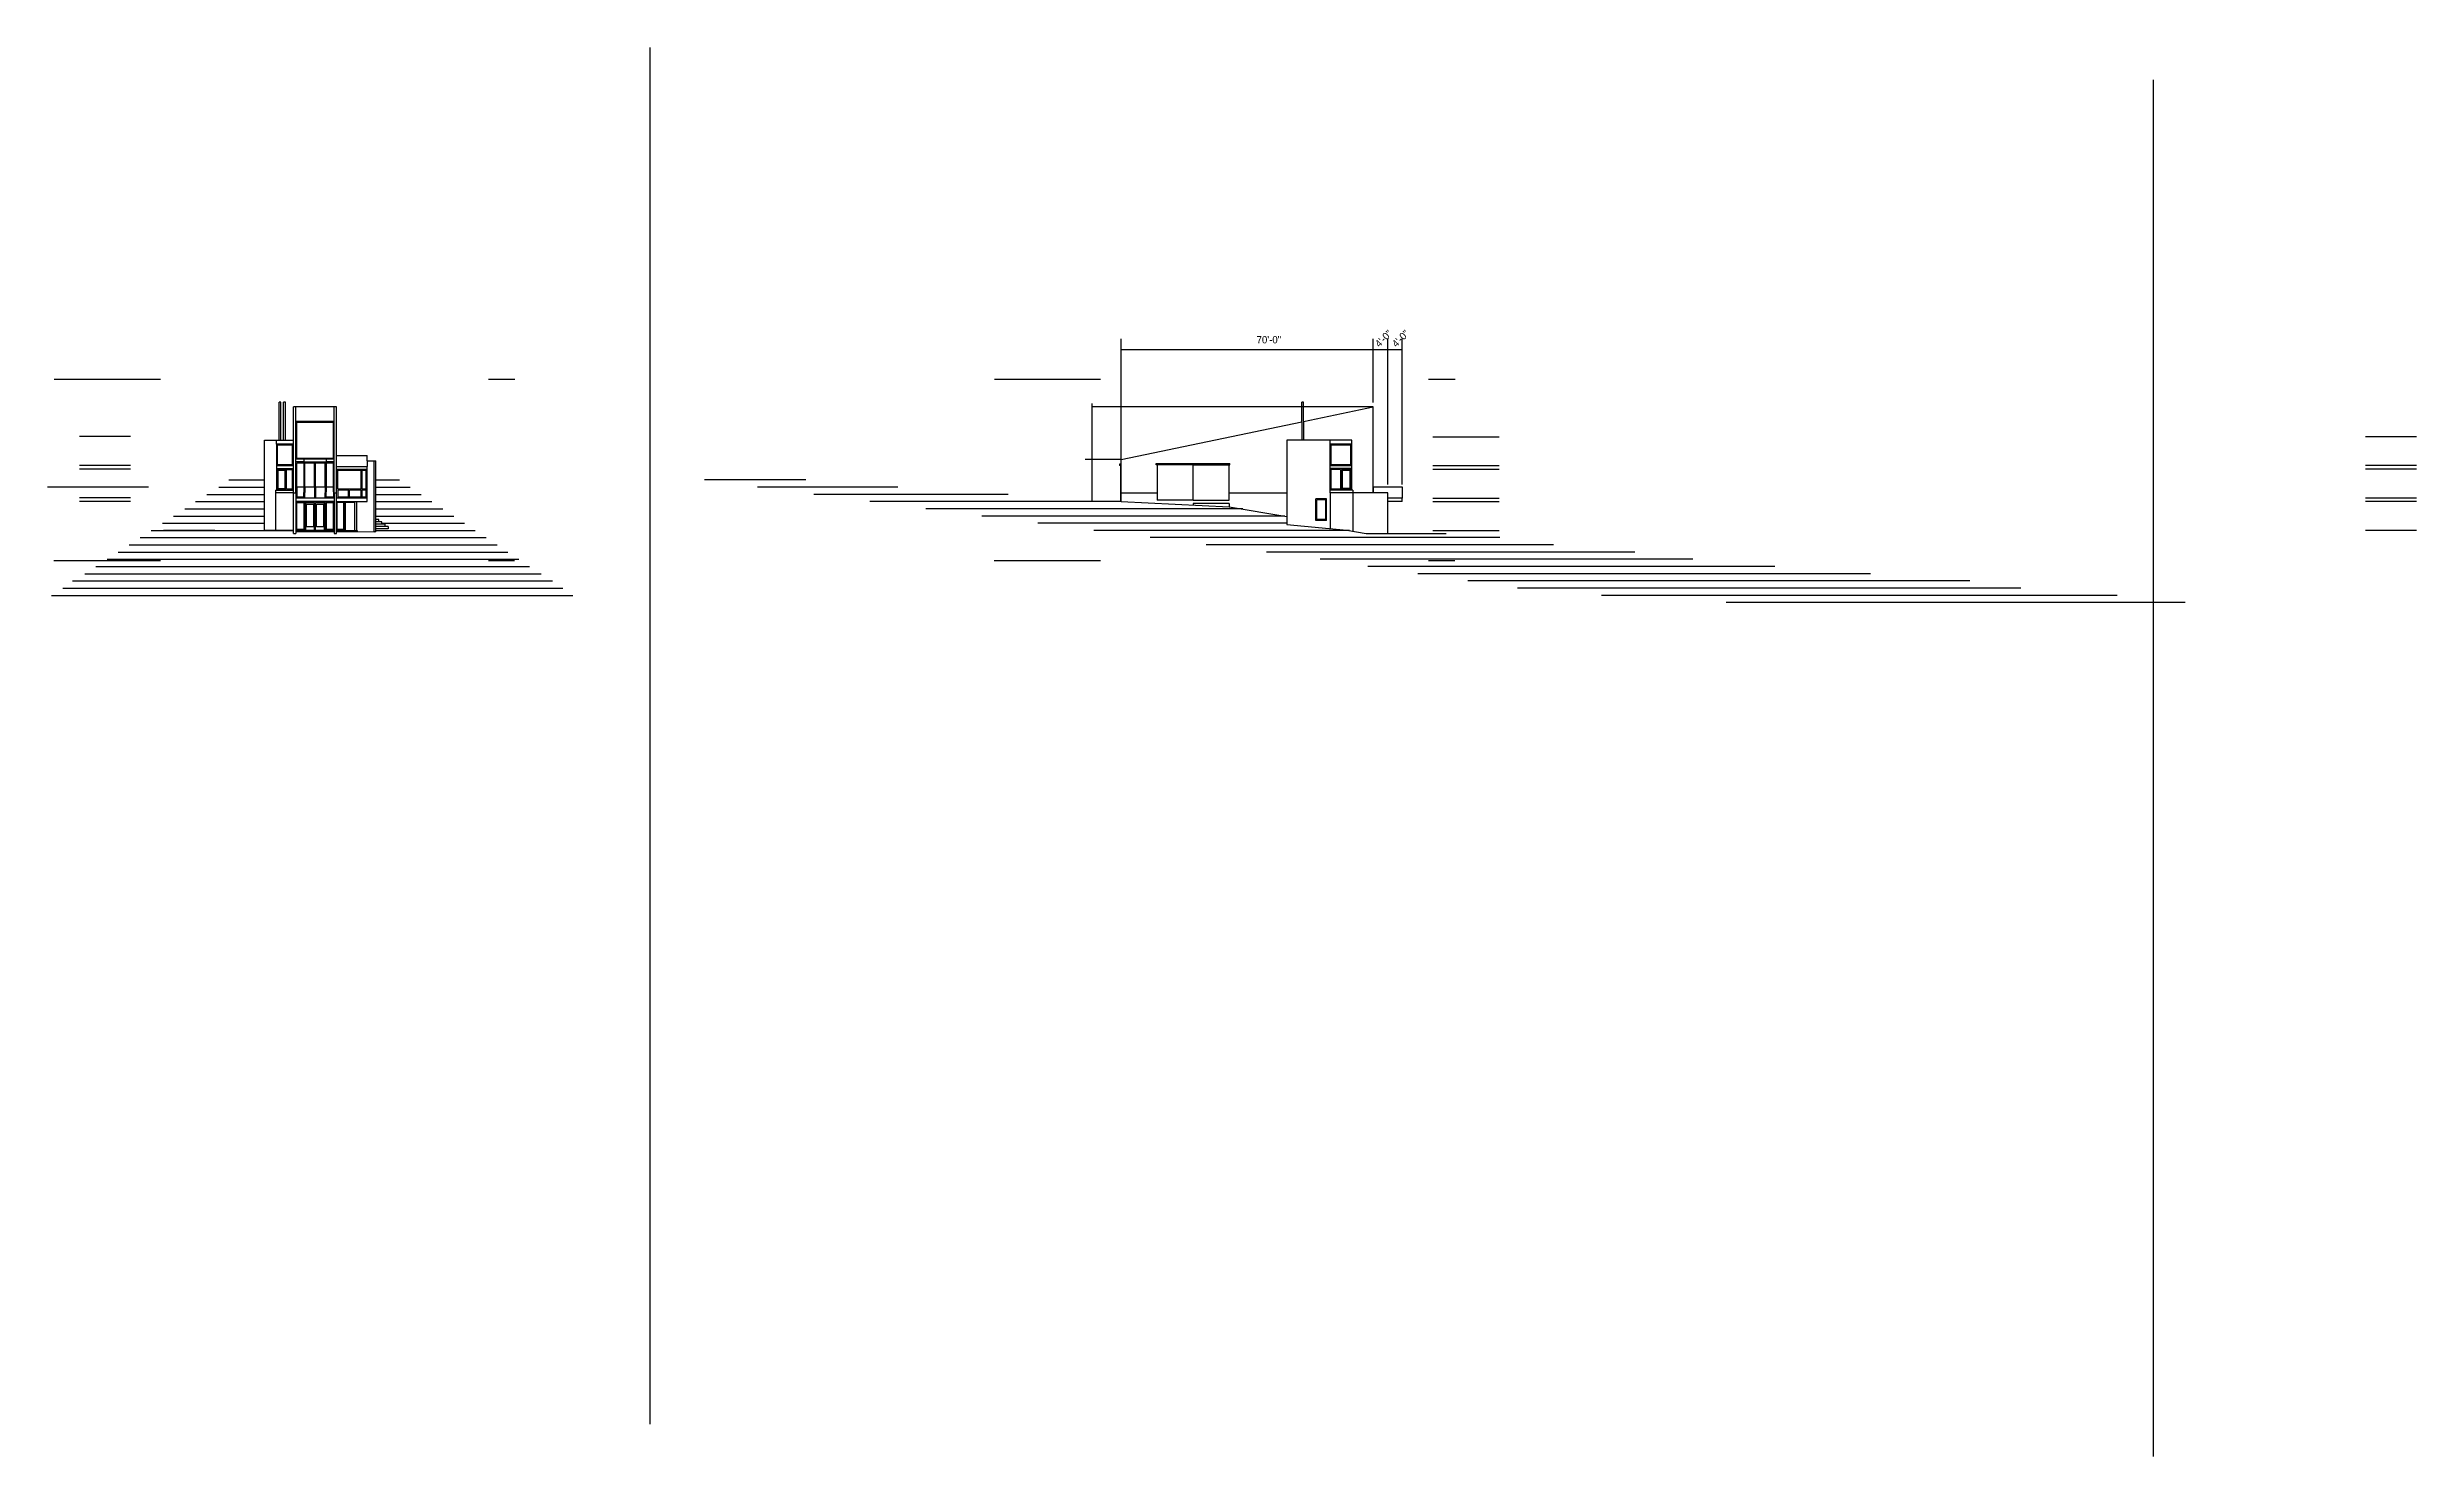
# Model space of a CAD drawing. Header units: inches. Extents: x -16498 to 2265, y 602 to 7454.
# Drawn here: x -16498 to -8611, y 602 to 5293 of the extents above; entities that cross this region are included whole.
import ezdxf

# ---------------------------------------------------------------- set-up
doc = ezdxf.new("R2010")
doc.units = ezdxf.units.IN
doc.header["$LTSCALE"] = 0.5
doc.header["$MEASUREMENT"] = 0
for name, color, linetype in [('A-Elev-North', 7, 'Continuous'), ('A-Elev-South', 7, 'Continuous'), ('A-glazing', 252, 'Continuous'), ('A-walls', 7, 'Continuous'), ('construction', 160, 'Continuous')]:
    doc.layers.add(name, color=color, linetype=linetype)

msp = doc.modelspace()

# ---------------------------------------------------------------- linework, layer by layer
at = {"layer": 'A-Elev-North'}
for p, q in [((-16475, 4188.6), (-16121.5, 4188.6)), ((-15030, 4188.6), (-14941.6, 4188.6)), ((-13345.2, 4188.6), (-12991.6, 4188.6)), ((-11900.1, 4188.6), (-11811.7, 4188.6)), ((-12923.8, 3921.3), (-12322.3, 4046.7, -25801.1)), ((-12316.3, 4047.9, -26058.5), (-12083.8, 4096.4, -36033)), ((-16476.2, 3585.4), (-16121.5, 3585.4)), ((-15030, 3585.4), (-14942.7, 3585.4)), ((-13346.3, 3585.4), (-12991.6, 3585.4)), ((-11900.1, 3585.4), (-11812.8, 3585.4))]:
    msp.add_line(p, q, dxfattribs=at)
at = {"layer": 'A-Elev-North', "color": 253}
for p, q in [((-15775, 3985.3, -5147.6), (-15679, 3985.3, -5147.6)), ((-15735, 3972.3, 133814.9), (-15735, 3819.3, 1569.1)), ((-15739, 3819.3, 63803.7), (-15739, 3685.9, -51451.2)), ((-15433.9, 3793.3, -10295.1), (-15486.2, 3793.3, -10295.1)), ((-12151.8, 3819.3, -63014.5), (-12151.8, 3802.3, -5147.6)), ((-12151.8, 3802.3, -5147.6), (-12151.8, 3684, -5147.6)), ((-15509.2, 3688.3, -51475.7), (-15533.2, 3688.3, -51475.7))]:
    msp.add_line(p, q, dxfattribs=at)
at = {"layer": 'A-Elev-North', "color": 252}
for p, q in [((-15679, 3972.3, 133814.9), (-15735, 3972.3, 133814.9)), ((-15682, 3969.3, 133814.9), (-15732, 3969.3, 133814.9)), ((-15682, 3903.3, -25734.8), (-15732, 3903.3, -25734.8)), ((-15732, 3888.3, 12), (-15704.5, 3888.3, 12)), ((-15730, 3886.3, 12), (-15706.5, 3886.3, 12)), ((-15701.5, 3888.3, 12), (-15682, 3888.3, 12)), ((-15644, 3910.5, -27602.9), (-15644, 3829.3, -166926.2)), ((-15570, 3910.5, -68477.1), (-15570, 3829.3, -289765.1)), ((-15531.4, 3822.3, -15011.7), (-15531.4, 3886.3, -15374.6)), ((-15451.9, 3822.3, -14560.7), (-15451.9, 3886.3, -14923.7)), ((-15449.8, 3822.3, -14548.7), (-15449.8, 3886.3, -14911.7)), ((-15436, 3822.3, -14470.5), (-15436, 3886.3, -14833.5)), ((-12193.3, 3888.2, 783.1), (-12193.3, 3822.3, -7270.2)), ((-12190.3, 3888.2, 783.1), (-12190.3, 3822.3, -7270.2)), ((-12161.8, 3885.2, 809.8), (-12161.8, 3825.3, -8803.1)), ((-15739, 3819.3), (-15679, 3819.3)), ((-15704.5, 3822.3), (-15732, 3822.3)), ((-15706.5, 3824.3), (-15730, 3824.3)), ((-15682, 3822.3), (-15701.5, 3822.3)), ((-15531.4, 3819.3), (-15531.4, 3796.3)), ((-15494.3, 3796.3, -14653.9), (-15494.3, 3819.3, -14784.3)), ((-15492.2, 3796.3, -14641.9), (-15492.2, 3819.3, -14772.3)), ((-15451.9, 3796.3, -14413.3), (-15451.9, 3819.3, -14543.7)), ((-15449.8, 3796.3, -14401.2), (-15449.8, 3819.3, -14531.7)), ((-15436, 3796.3, -14323), (-15436, 3819.3, -14453.5)), ((-15644, 3778.3, -25740.8), (-15644, 3688.3, -186392.4)), ((-15611.5, 3772.3, -36451.1), (-15611.5, 3697.3, -170327.1)), ((-15579, 3772.3, -47052.5), (-15579, 3697.3, -180928.5)), ((-15576, 3778.3, -51478.7), (-15576, 3685.3, -217485.4)), ((-15570, 3778.3, -66615.1), (-15570, 3688.3, -306587.3))]:
    msp.add_line(p, q, dxfattribs=at)
at = {"layer": 'A-Elev-North', "color": 254}
for p, q in [((-15644, 3922.5, -7013.4), (-15644, 3913.5, -22454.1)), ((-15570, 3922.5, -1862), (-15644, 3922.5, -1862)), ((-15644, 3913.5, -1862), (-15570, 3913.5, -1862)), ((-15570, 3922.5, -35774.7), (-15570, 3913.5, -60299.2))]:
    msp.add_line(p, q, dxfattribs=at)
at = {"layer": 'A-Elev-North', "color": 7}
for p, q in [((-15535, 3934.3), (-15433.9, 3934.3)), ((-15433.9, 3917.3, -10295.1), (-15433.9, 3934.3, -10295.1)), ((-15433.9, 3917.3), (-15404.8, 3917.3)), ((-15679, 3810.3), (-15671, 3810.3)), ((-15671, 3810.3), (-15671, 3675.3)), ((-15543, 3810.3), (-15535, 3810.3)), ((-15543, 3810.3), (-15543, 3675.3)), ((-15467.9, 3682.3, -51475.7), (-15410.5, 3680.3, -36033))]:
    msp.add_line(p, q, dxfattribs=at)
at = {"layer": 'A-Elev-North', "color": 251}
for p, q in [((-15453, 3822.3, -14323), (-15453, 3886.3, -14323)), ((-15437.1, 3822.3, -14323), (-15437.1, 3886.3, -14323)), ((-15433.9, 3917.3), (-15433.9, 3898.3)), ((-15495.4, 3796.3), (-15495.4, 3819.3)), ((-15453, 3796.3), (-15453, 3819.3)), ((-15437.1, 3796.3, -14323), (-15437.1, 3819.3, -14323))]:
    msp.add_line(p, q, dxfattribs=at)
at = {"layer": 'A-Elev-North', "color": 250}
for p, q in [((-15668, 3829.3), (-15667.8, 3796.3)), ((-15645.5, 3796.3), (-15667.8, 3796.3)), ((-15644.1, 3829.3), (-15645.5, 3796.3)), ((-15641.1, 3829.3), (-15642.5, 3793.3)), ((-15608.6, 3829.3), (-15608.5, 3793.3)), ((-15605.6, 3829.3), (-15605.5, 3793.3)), ((-15573.1, 3829.3, -25737.8), (-15574.5, 3793.3, -25737.8)), ((-15570.1, 3829.3, -25737.8), (-15571.5, 3796.3, -25737.8)), ((-15546, 3796.3), (-15571.5, 3796.3, -25737.8)), ((-15546.1, 3829.3), (-15546, 3796.3))]:
    msp.add_line(p, q, dxfattribs=at)
at = {"layer": 'A-Elev-South', "color": 7}
for p, q in [((-14492.1, 5293.3, -5147.6), (-14492.1, 710, -5147.6)), ((-9488, 5185.7), (-9488, 602.4)), ((-12322.3, 4047.3, -5147.6), (-12322.3, 4112.1, -5147.6)), ((-12316.3, 4112.1, -5147.6), (-12322.3, 4112.1, -5147.6)), ((-12316.3, 4048.6, -5147.6), (-12316.3, 4112.1, -5147.6)), ((-15679, 3675.3), (-15679, 4096.4)), ((-15679, 3916.3, -5147.6), (-15679, 4093, -5147.6)), ((-15535, 3675.3), (-15535, 4096.4)), ((-12083.8, 3829.3, -5147.6), (-12083.8, 4096.4, -5147.6)), ((-15404.8, 3680.3, -36033), (-15404.8, 3917.3, -10295.1)), ((-11986.8, 3829.3, -5147.6), (-12083.8, 3829.3, -5147.6)), ((-11987.8, 3781.3), (-11987.8, 3793.3, -5147.6)), ((-11986.8, 3793.3, -5147.6), (-11986.8, 3829.3, -5147.6)), ((-12923.8, 3781.2, -5147.6), (-12563.8, 3764.3, -5147.6)), ((-12563.8, 3764.3, -5147.6), (-12371.8, 3731.9, -11990.5)), ((-11987.8, 3781.3), (-12035.8, 3781.3)), ((-12035.8, 3675.3), (-12035.8, 3781.3)), ((-15679, 3675.3), (-15671, 3675.3)), ((-15543, 3675.3), (-15535, 3675.3)), ((-15404.8, 3680.3, -36033), (-15410.5, 3680.3, -36033)), ((-12371.8, 3704.9, -5147.6), (-12171.6, 3685.9, -12303.8)), ((-12171.6, 3685.9, -12303.8), (-12107.8, 3675.3)), ((-12107.8, 3675.3), (-11998.1, 3675.3)), ((-12008.1, 3675.3), (-11899.7, 3675.3)), ((-11998.1, 3675.3), (-11841.7, 3675.3, -5147.6))]:
    msp.add_line(p, q, dxfattribs=at)
at = {"layer": 'A-Elev-South', "color": 253}
for p, q in [((-15726.8, 3985.3, -5147.6), (-15726.8, 4112.1)), ((-15720.8, 4112.1), (-15726.8, 4112.1)), ((-15720.8, 3985.3, -5147.6), (-15720.8, 4112.1)), ((-15711.8, 3985.3, -5147.6), (-15711.8, 4112.1)), ((-15705.8, 4112.1), (-15711.8, 4112.1)), ((-15705.8, 3985.3, -5147.6), (-15705.8, 4112.1)), ((-15671, 3810.3), (-15671, 4096.4)), ((-15543, 3810.3), (-15543, 4096.4)), ((-12322.3, 4047.3, -5147.6), (-12322.3, 3985.3, -60423.2)), ((-12316.3, 4048.6, -5147.6), (-12316.3, 3985.3, -60344.4)), ((-15775, 3685.9, 940.2), (-15775, 3985.3, -5147.6)), ((-12371.8, 3985.3, -5147.6), (-12371.8, 3704.9, -5147.6)), ((-12227.8, 3985.3, -5147.6), (-12371.8, 3985.3, -5147.6)), ((-12155.8, 3985.3, -5147.6), (-12227.8, 3985.3, -5147.6)), ((-12155.8, 3905.3, -31308.8), (-12155.8, 3985.3, -5147.6)), ((-15679, 3900.3), (-15735, 3900.3)), ((-15735, 3891.3), (-15679, 3891.3)), ((-15644, 3922.5, -1862), (-15671, 3922.5, -1862)), ((-15644, 3913.5, -1862), (-15671, 3913.5, -1862)), ((-15543, 3922.5, -1862), (-15570, 3922.5, -1862)), ((-15543, 3913.5, -1862), (-15570, 3913.5, -1862)), ((-15410.5, 3680.3, -36033), (-15410.5, 3917.3, -10295.1)), ((-12806.8, 3903.2, -5147.6), (-12806.8, 3908.2, -5147.6)), ((-12561.8, 3906.2, -5147.6), (-12806.8, 3906.2, -5147.6)), ((-12803.8, 3903.2, -5147.6), (-12806.8, 3903.2, -5147.6)), ((-12683.8, 3903.2, -5147.6), (-12803.8, 3903.2, -5147.6)), ((-12803.8, 3903.2, -5147.6), (-12803.8, 3786.3, -10295.1)), ((-12563.8, 3903.2, -5147.6), (-12561.8, 3903.2, -5147.6)), ((-12561.8, 3906.2, -5147.6), (-12561.8, 3908.2, -5147.6)), ((-12561.8, 3903.2, -5147.6), (-12561.8, 3906.2, -5147.6)), ((-12155.8, 3900.3), (-12227.8, 3900.3)), ((-12155.8, 3891.3), (-12227.8, 3891.3)), ((-12155.8, 3819.3, -42749.7), (-12155.8, 3905.3, -31308.8)), ((-15543, 3829.3), (-15671, 3829.3)), ((-15543, 3793.3), (-15671, 3793.3)), ((-15433.9, 3793.3), (-15535, 3793.3)), ((-12923.8, 3810.3, -10295.1), (-12803.8, 3810.3, -10295.1)), ((-12683.8, 3786.3, -5147.6), (-12803.8, 3786.3, -10295.1)), ((-12563.8, 3810.3, -10295.1), (-12371.8, 3810.3, -10295.1)), ((-12151.8, 3819.3, -6490.4), (-12227.8, 3819.3, -6490.4)), ((-12151.8, 3810.3, -11638), (-12227.8, 3810.3, -11638)), ((-12083.8, 3810.3, -1775), (-12083.8, 3829.3, -5147.6)), ((-12083.8, 3829.3, -5147.6), (-12083.8, 3810.3, -10295.1)), ((-12035.8, 3781.3), (-12035.8, 3810.3, -5147.6)), ((-11986.8, 3793.3), (-12035.8, 3793.3)), ((-15543, 3781.3), (-15671, 3781.3)), ((-15644, 3781.3), (-15671, 3781.3)), ((-15543, 3781.3), (-15570, 3781.3)), ((-12563.8, 3775.3, -5147.6), (-12683.8, 3775.3, -5147.6)), ((-12683.8, 3775.3, -5147.6), (-12683.8, 3769.9, -5147.6)), ((-12563.8, 3775.3, -5147.6), (-12563.8, 3764.3, -5147.6)), ((-15775, 3685.9), (-15679, 3685.9)), ((-15543, 3685.3, -24821.4), (-15671, 3685.3, -24821.4)), ((-15644, 3688.3, -24821.4), (-15668, 3688.3, -24821.4)), ((-15611.5, 3697.3, -24821.4), (-15635, 3697.3, -24821.4)), ((-15579, 3697.3, -24821.4), (-15602.5, 3697.3, -24821.4)), ((-15546, 3688.3, -24821.4), (-15570, 3688.3, -24821.4))]:
    msp.add_line(p, q, dxfattribs=at)
at = {"layer": 'A-Elev-South', "color": 252}
for p, q in [((-15668, 3925.5, -1874), (-15668, 4045.5, 20587.3)), ((-15546, 3925.5, -4508.8), (-15546, 4045.5, 20587.3)), ((-15735, 3972.3, 133814.9), (-15735, 3985.3, 28729)), ((-15732, 3903.3, -25734.8), (-15732, 3969.3, 133814.9)), ((-15682, 3903.3, -25734.8), (-15682, 3969.3, 133814.9)), ((-12227.8, 3810.3, -74503.5), (-12227.8, 3985.3, -5147.6)), ((-12155.8, 3972.3, -5147.6), (-12227.8, 3972.3, -5147.6)), ((-12224.8, 3969.3, 54643.4), (-12224.8, 3903.3, 1186.8)), ((-12158.8, 3969.3, 55831.3), (-12224.8, 3969.3, 55831.3)), ((-12158.8, 3903.3, 1186.8), (-12158.8, 3969.3, 54643.4)), ((-15732, 3822.3, -18916.5), (-15732, 3888.3, 12)), ((-15730, 3824.3, -20013), (-15730, 3886.3, 12)), ((-15706.5, 3824.3, -20013), (-15706.5, 3886.3, 12)), ((-15704.5, 3822.3, -18916.5), (-15704.5, 3888.3, 12)), ((-15701.5, 3822.3, -230206.2), (-15701.5, 3888.3, -60921)), ((-15682, 3822.3, -230206.2), (-15682, 3888.3, -60921)), ((-15668, 3829.3, -95367.7), (-15668, 3910.5, -42739.3)), ((-15641, 3829.3, -95367.7), (-15641, 3910.5, -42739.3)), ((-15608.5, 3829.3, -95367.7), (-15608.5, 3910.5, -42739.3)), ((-15605.5, 3829.3, -80231.3), (-15605.5, 3910.5, -27602.9)), ((-15573, 3829.3, -121105.5), (-15573, 3910.5, -68477.1)), ((-15546, 3829.3, -95367.7), (-15546, 3910.5, -45955.1)), ((-12923.8, 3906.3, -5147.6), (-12928.8, 3906.3, -5147.6)), ((-12928.8, 3906.3, -5147.6), (-12928.8, 3901.3, -5147.6)), ((-12923.8, 3906.3, -5147.6), (-12928.8, 3906.3, -5147.6)), ((-12928.8, 3906.3, -5147.6), (-12928.8, 3901.3, -5147.6)), ((-12925.8, 3901.3, -5147.6), (-12928.8, 3901.3, -5147.6)), ((-12925.8, 3901.3, -5147.6), (-12928.8, 3901.3, -5147.6)), ((-12925.8, 3901.3), (-12925.8, 3781.3, -5147.6)), ((-12925.8, 3901.3), (-12925.8, 3781.3, -5147.6)), ((-12158.8, 3903.3, -31308.8), (-12224.8, 3903.3, -31308.8)), ((-12193.3, 3888.2, -31278.8), (-12224.8, 3888.2, -31278.8)), ((-12224.8, 3888.2, 30), (-12224.8, 3822.3, -37799.2)), ((-12158.8, 3888.2, -31278.8), (-12190.3, 3888.2, -31278.8)), ((-12161.8, 3885.2, -32031.9), (-12187.3, 3885.2, -32031.9)), ((-12187.3, 3885.2, -1297), (-12187.3, 3825.3, -37978.4)), ((-12158.8, 3822.3, -37799.2), (-12158.8, 3888.2, 30)), ((-15679, 3810.3), (-15739, 3810.3)), ((-15451.9, 3822.3), (-15531.4, 3822.3)), ((-15494.3, 3819.3), (-15531.4, 3819.3)), ((-15494.3, 3796.3), (-15531.4, 3796.3)), ((-15451.9, 3819.3), (-15492.2, 3819.3)), ((-15451.9, 3796.3), (-15492.2, 3796.3)), ((-15436, 3822.3), (-15449.8, 3822.3)), ((-15436, 3819.3), (-15449.8, 3819.3)), ((-15436, 3796.3), (-15449.8, 3796.3)), ((-12275.3, 3718.3, -10295.1), (-12275.3, 3790.3, -10295.1)), ((-12239.3, 3790.3, -10295.1), (-12275.3, 3790.3, -10295.1)), ((-12272.3, 3721.3, -10295.1), (-12272.3, 3787.3, -10901.3)), ((-12242.3, 3787.3, -10901.3), (-12272.3, 3787.3, -10901.3)), ((-12242.3, 3721.3, -13217.2), (-12242.3, 3787.3, -12393.4)), ((-12239.3, 3718.3, -10295.1), (-12239.3, 3790.3, -10295.1)), ((-12193.3, 3822.3, -40648.5), (-12224.8, 3822.3, -40648.5)), ((-12158.8, 3822.3, -40648.5), (-12190.3, 3822.3, -40648.5)), ((-12161.8, 3825.3, -41401.5), (-12187.3, 3825.3, -41401.5)), ((-12035.8, 3810.3, -6490.4), (-12151.8, 3810.3, -11638)), ((-16004.6, 3781.3, -15442.7), (-15775, 3781.3, -15442.7)), ((-15668, 3688.3, -117630.6), (-15668, 3778.3, -40877.2)), ((-15641, 3685.3, -120189.1), (-15641, 3781.3, -38317.8)), ((-15638, 3685.3, -215556.8), (-15638, 3781.3, -133685.5)), ((-15635, 3697.3, -300690.5), (-15635, 3772.3, -236729.6)), ((-15608.5, 3685.3, -120189.1), (-15608.5, 3778.3, -40877.2)), ((-15605.5, 3685.3, -105052.7), (-15605.5, 3778.3, -25740.8)), ((-15602.5, 3697.3, -190186.4), (-15602.5, 3772.3, -126225.5)), ((-15573, 3685.3, -145926.9), (-15573, 3781.3, -64055.7)), ((-15546, 3688.3, -117734.3), (-15546, 3778.3, -44093)), ((-15509.2, 3778.3, -51475.7), (-15533.2, 3778.3, -51475.7)), ((-15404.8, 3781.3, -15442.7), (-15217.6, 3781.3, -15442.7)), ((-12923.8, 3781.3, -5147.6), (-13760.2, 3781.3, -5147.6)), ((-12239.3, 3718.3, -10295.1), (-12275.3, 3718.3, -10295.1)), ((-12242.3, 3721.3, -10295.1), (-12272.3, 3721.3, -10295.1)), ((-16188.9, 3661.3, -15442.7), (-15037.2, 3661.3, -15442.7)), ((-11663.1, 3661.3, -5147.6), (-12827.2, 3661.3, -5147.6)), ((-16373.2, 3541.3, -10295.1), (-14853.7, 3541.3, -10295.1)), ((-10429, 3541.3, -5147.6), (-11935.5, 3541.3, -5147.6))]:
    msp.add_line(p, q, dxfattribs=at)
at = {"layer": 'A-Elev-South', "color": 2, "ltscale": 0.1}
for p, q in [((-16221, 3997.6, -51475.7), (-16391.6, 3997.6, -51475.7)), ((-11885.5, 3997.3, -15442.7), (-11667, 3997.3, -20590.3)), ((-11885.5, 3997.3, -15442.7), (-11667, 3997.3, -20590.3)), ((-11885.5, 3997.3, -15442.7), (-11667, 3997.3, -20590.3)), ((-11835.5, 3997.3, -15442.7), (-11665, 3997.3, -15442.7)), ((-11835.5, 3997.3, -15442.7), (-11665, 3997.3, -15442.7)), ((-11835.5, 3997.3, -15442.7), (-11665, 3997.3, -15442.7)), ((-8610.6, 3997.3, -20590.3), (-8781.1, 3997.3, -20590.3)), ((-8610.6, 3997.3, -20590.3), (-8781.1, 3997.3, -20590.3)), ((-16221, 3901.6, -51475.7), (-16391.6, 3901.6, -51475.7)), ((-16221, 3889.6, -51475.7), (-16391.6, 3889.6, -51475.7)), ((-11885.5, 3901.3, -15442.7), (-11667, 3901.3, -20590.3)), ((-11885.5, 3889.3, -15442.7), (-11667, 3889.3, -20590.3)), ((-11835.5, 3901.3, -15442.7), (-11665, 3901.3, -15442.7)), ((-11835.5, 3889.3, -15442.7), (-11665, 3889.3, -15442.7)), ((-8610.6, 3901.3, -20590.3), (-8781.1, 3901.3, -20590.3)), ((-8610.6, 3889.3, -20590.3), (-8781.1, 3889.3, -20590.3)), ((-16221, 3793.6, -51475.7), (-16391.6, 3793.6, -51475.7)), ((-11885.5, 3793.3, -15442.7), (-11667, 3793.3, -20590.3)), ((-11835.5, 3793.3, -15442.7), (-11665, 3793.3, -15442.7)), ((-8610.6, 3793.3, -20590.3), (-8781.1, 3793.3, -20590.3)), ((-16221, 3781.6, -51475.7), (-16391.6, 3781.6, -51475.7)), ((-11885.5, 3781.3, -15442.7), (-11667, 3781.3, -20590.3)), ((-11835.5, 3781.3, -15442.7), (-11665, 3781.3, -15442.7)), ((-8610.6, 3781.3, -20590.3), (-8781.1, 3781.3, -20590.3)), ((-15940.3, 3685.3, -51475.7), (-16110.9, 3685.3, -51475.7)), ((-11885.5, 3685.3, -15442.7), (-11667, 3685.3, -20590.3)), ((-11835.5, 3685.3, -15442.7), (-11665, 3685.3, -15442.7)), ((-8610.6, 3685.3, -20590.3), (-8781.1, 3685.3, -20590.3))]:
    msp.add_line(p, q, dxfattribs=at)
at = {"layer": 'A-Elev-South'}
for p, q in [((-12923.8, 3781.3), (-12923.8, 3921.3)), ((-12923.8, 3781.3), (-12923.8, 3921.3)), ((-12683.8, 3903.2, -5147.6), (-12563.8, 3903.2, -5147.6)), ((-12683.8, 3786.3, -5147.6), (-12683.8, 3903.2, -5147.6)), ((-12563.8, 3786.3, -5147.6), (-12563.8, 3903.2, -5147.6)), ((-12683.8, 3786.3, -10295.1), (-12563.8, 3786.3, -10295.1))]:
    msp.add_line(p, q, dxfattribs=at)
at = {"layer": 'A-Elev-South', "color": 251}
for p, q in [((-12806.8, 3908.2, -5147.6), (-12561.8, 3908.2, -5147.6)), ((-15474.1, 3778.3, -51475.7), (-15505.8, 3778.3, -51475.7))]:
    msp.add_line(p, q, dxfattribs=at)
at = {"layer": 'A-Elev-South', "color": 126}
for p, q in [((-15967.7, 3805.3, -15442.7), (-15775, 3805.3, -15442.7)), ((-15927.1, 3829.3, -15442.7), (-15775, 3829.3, -15442.7)), ((-15894, 3853.3, -15442.7), (-15775, 3853.3, -15442.7)), ((-15404.8, 3853.3, -15442.7), (-15325.9, 3853.3, -15442.7)), ((-15404.8, 3829.3, -15442.7), (-15289.8, 3829.3, -15442.7)), ((-15404.8, 3805.3, -15442.7), (-15253.7, 3805.3, -15442.7)), ((-13973.2, 3853.3, -5147.6), (-14310.8, 3853.3, -5147.6)), ((-13666.3, 3829.3, -5147.6), (-14133.4, 3829.3, -5147.6)), ((-13299.7, 3805.3, -5147.6), (-13946.8, 3805.3, -5147.6)), ((-16115.1, 3709.3, -15442.7), (-15775, 3709.3, -15442.7)), ((-16078.3, 3733.3, -15442.7), (-15775, 3733.3, -15442.7)), ((-16040.5, 3757.3, -15442.7), (-15775, 3757.3, -15442.7)), ((-15404.8, 3757.3, -15442.7), (-15181.5, 3757.3, -15442.7)), ((-15404.8, 3733.3, -15442.7), (-15145.4, 3733.3, -15442.7)), ((-15384.4, 3709.3, -15442.7), (-15109.3, 3709.3, -15442.7)), ((-12518.2, 3757.3, -5147.6), (-13573.6, 3757.3, -5147.6)), ((-12378.2, 3733.3, -5147.6), (-13387, 3733.3, -5147.6)), ((-12369.8, 3709.3, -5147.6), (-13200.4, 3709.3, -5147.6)), ((-16225.7, 3637.3, -15442.7), (-15001.1, 3637.3, -15442.7)), ((-16152, 3685.3, -2320.6), (-15679, 3685.3, -9241.7)), ((-15403.3, 3685.3, -13275.5), (-15073.3, 3685.3, -18103.7)), ((-12162.7, 3685.3, -5147.6), (-13013.8, 3685.3, -5147.6)), ((-11483.7, 3637.3, -5147.6), (-12640.6, 3637.3, -5147.6)), ((-16336.3, 3565.3), (-14892.8, 3565.3)), ((-16299.5, 3589.3), (-14928.9, 3589.3)), ((-16262.6, 3613.3), (-14965, 3613.3)), ((-11213, 3613.3, -5147.6), (-12439, 3613.3, -5147.6)), ((-11019.9, 3589.3, -5147.6), (-12261.3, 3589.3, -5147.6)), ((-10746.7, 3565.3, -5147.6), (-12101.6, 3565.3, -5147.6)), ((-16446.9, 3493.3, -10295.1), (-14782.2, 3493.3, -10295.1)), ((-16414.2, 3517.3, -10295.1), (-14816.1, 3517.3, -10295.1)), ((-10098.2, 3517.3, -5147.6), (-11769.5, 3517.3, -5147.6)), ((-9928.3, 3493.3, -5147.6), (-11603.5, 3493.3, -5147.6)), ((-16483.8, 3469.3, -10295.1), (-14748.4, 3469.3, -10295.1)), ((-9607.2, 3469.3, -5147.6), (-11324.4, 3469.3, -5147.6)), ((-9380.7, 3445.3, -5147.6), (-10908.8, 3445.3, -5147.6))]:
    msp.add_line(p, q, dxfattribs=at)
at = {"layer": 'A-glazing'}
for p, q in [((-15668, 4045.5, -5150.6), (-15546, 4045.5, -5150.6)), ((-15668, 3925.5, -150749.7), (-15546, 3925.5, -27611.9)), ((-15668, 3910.5, -27602.9), (-15644, 3910.5, -27602.9)), ((-15641, 3910.5, -27602.9), (-15608.5, 3910.5, -27602.9)), ((-15605.5, 3910.5, -27602.9), (-15573, 3910.5, -53340.7)), ((-15570, 3910.5, -53340.7), (-15546, 3910.5, -27602.9)), ((-15535, 3889.3, -25737.8), (-15433.9, 3889.3, -25737.8)), ((-15531.4, 3886.3, -25737.8), (-15451.9, 3886.3, -25737.8)), ((-15531.4, 3886.3, -25737.8), (-15451.9, 3886.3, -25737.8)), ((-15449.8, 3886.3, -25737.8), (-15436, 3886.3, -25737.8)), ((-15449.8, 3886.3, -25737.8), (-15436, 3886.3, -25737.8)), ((-15668, 3778.3, -25740.8), (-15644, 3778.3, -25740.8)), ((-15638, 3778.3, -25740.8), (-15608.5, 3778.3, -25740.8)), ((-15635, 3772.3, -25740.8), (-15611.5, 3772.3, -25740.8)), ((-15605.5, 3778.3, -25740.8), (-15576, 3778.3, -49102.9)), ((-15602.5, 3772.3, -28116.6), (-15579, 3772.3, -46727.1)), ((-15570, 3778.3, -51478.7), (-15546, 3778.3, -25740.8))]:
    msp.add_line(p, q, dxfattribs=at)
at = {"layer": 'A-glazing', "color": 7}
for p, q in [((-15535, 3937.3, -25737.8), (-15535, 3937.3, -25737.8)), ((-15535, 3685.3, -25737.8), (-15466.4, 3685.3, -52051))]:
    msp.add_line(p, q, dxfattribs=at)
at = {"layer": 'A-glazing', "color": 253}
for p, q in [((-15535, 3898.3, -15442.7), (-15433.9, 3898.3, -15442.7)), ((-15535, 3781.3, -10295.1), (-15433.9, 3781.3, -10295.1)), ((-15533.2, 3688.3, -51475.7), (-15533.2, 3778.3, -51475.7)), ((-15509.2, 3688.3, -51475.7), (-15509.2, 3778.3, -51475.7))]:
    msp.add_line(p, q, dxfattribs=at)
at = {"layer": 'A-glazing', "color": 251}
for p, q in [((-15433.9, 3781.3), (-15433.9, 3898.3)), ((-15510.7, 3688.3, -51475.7), (-15510.7, 3778.3, -51475.7)), ((-15505.8, 3685.3, -51475.7), (-15505.8, 3778.3, -51475.7)), ((-15474.1, 3685.3, -51475.7), (-15474.1, 3778.3, -51475.7)), ((-15467.9, 3685.3, -25737.8), (-15467.9, 3781.3, -25737.8))]:
    msp.add_line(p, q, dxfattribs=at)
at = {"layer": 'A-glazing', "color": 252}
for p, q in [((-15395, 3722.3, 10295.1), (-15404.8, 3722.3, 10295.1)), ((-15395, 3714.3, -5147.6), (-15404.8, 3714.3, -5147.6)), ((-15395, 3714.3, 10295.1), (-15395, 3722.3, 10295.1)), ((-15384.4, 3714.3), (-15395, 3714.3)), ((-15384.4, 3706.3, 5147.6), (-15384.4, 3714.3, 5147.6)), ((-15671, 3682.3, -25737.8), (-15543, 3682.3, -25737.8)), ((-15535, 3682.3, -25737.8), (-15467.9, 3682.3, -51475.7)), ((-15384.4, 3706.3, -10295.1), (-15404.8, 3706.3, -10295.1)), ((-15373.8, 3698.3, -5147.6), (-15404.8, 3698.3, -5147.6)), ((-15363.1, 3690.3, -5147.6), (-15404.8, 3690.3, -5147.6)), ((-15373.8, 3706.3, -5147.6), (-15384.4, 3706.3, -5147.6)), ((-15373.8, 3698.3), (-15373.8, 3706.3)), ((-15363.1, 3698.3, -5147.6), (-15373.8, 3698.3, -5147.6)), ((-15363.1, 3698.3, -5147.6), (-15363.1, 3690.3, -5147.6))]:
    msp.add_line(p, q, dxfattribs=at)
at = {"layer": 'A-walls'}
for p, q in [((-15671, 4096.4, -10295.1), (-15679, 4096.4, -10295.1)), ((-15543, 4096.4, -10295.1), (-15671, 4096.4, -10295.1)), ((-15535, 4096.4, -10295.1), (-15543, 4096.4, -10295.1)), ((-16160.9, 3829.3, -5147.6), (-16498, 3829.3, -5147.6)), ((-15466.4, 3685.3, -25737.8), (-15466.4, 3682.3, -51475.7))]:
    msp.add_line(p, q, dxfattribs=at)
at = {"layer": 'A-walls', "color": 253}
for p, q in [((-15543, 4048.5), (-15671, 4048.5)), ((-12227.8, 3810.3, -11638), (-12227.8, 3691.3, -11638))]:
    msp.add_line(p, q, dxfattribs=at)
at = {"layer": 'construction'}
for p, q in [((-12923.8, 3976.2, -5147.6), (-12923.8, 4323, -5147.6)), ((-12923.8, 3976.2, -5147.6), (-12923.8, 4323, -5147.6)), ((-12923.8, 4287.2, -5147.6), (-11987.8, 4287.2, -10573.4)), ((-12083.8, 4110.9, -5147.6), (-12083.8, 4323, -5147.6)), ((-12035.8, 3838.3, -10117.6), (-12035.8, 4323, -10117.6)), ((-11987.8, 3838.3, -10117.6), (-11987.8, 4323, -10117.6)), ((-13020.6, 4107.4, -5157.2), (-13020.6, 3781.3)), ((-13020.6, 4107.4, -5157.2), (-13020.6, 3781.3)), ((-12083.8, 4096.4, -5147.6), (-13020.6, 4096.4, -10295.1)), ((-12923.8, 3922.2, -5147.6), (-12923.8, 4001.4, -5147.6)), ((-12923.8, 3922.2, -5147.6), (-12923.8, 4001.4, -5147.6)), ((-12923.8, 3921.3), (-13043.5, 3921.3)), ((-12923.8, 3921.3), (-13043.5, 3921.3)), ((-12923.8, 3781.3), (-13043.5, 3781.3)), ((-12923.8, 3781.3), (-13043.5, 3781.3))]:
    msp.add_line(p, q, dxfattribs=at)

# ---------------------------------------------------------------- texts
for p in [(-12064.1, 4293, -5147.6), (-12007.5, 4293, -5147.6)]:
    msp.add_text('4\'-0"', height=24, rotation=45, dxfattribs=at).set_placement(p)
msp.add_text('70\'-0"', height=24, dxfattribs=at).set_placement((-12472.5, 4308.2, -5147.6))

doc.saveas('drawing.dxf')
